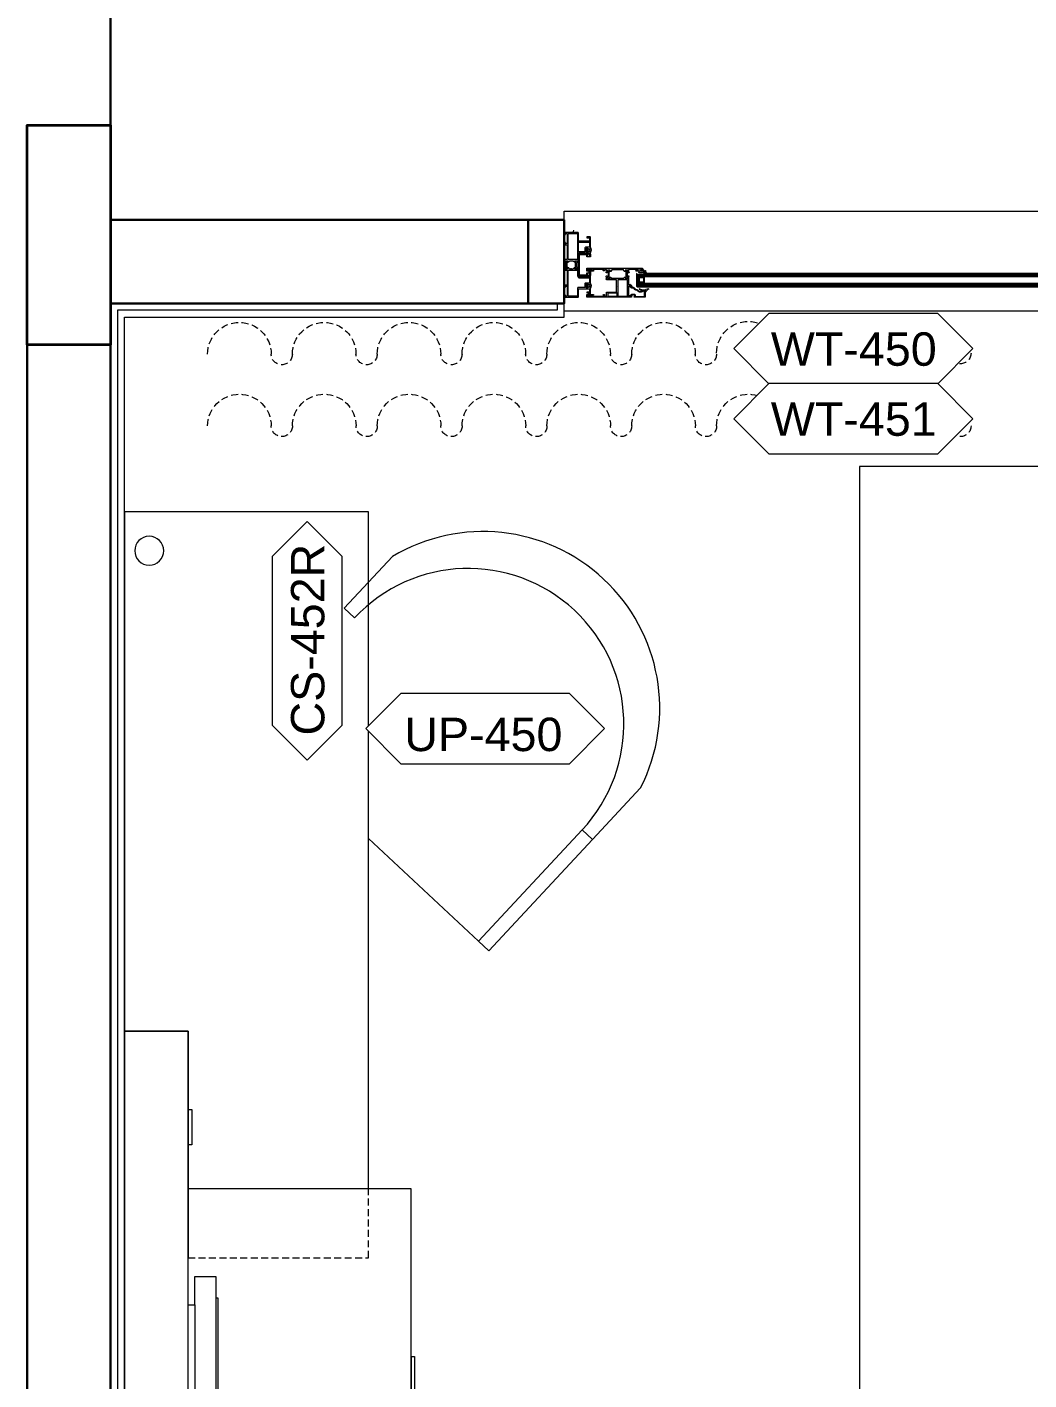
# Model space of a CAD drawing. Header units: centimetres. Extents: x 118932 to 154602, y -32682 to -23521.
# Drawn here: x 139413.2 to 139593.2, y -25455.5 to -25212.3 of the extents above; entities that cross this region are included whole.
import ezdxf

# ---------------------------------------------------------------- set-up
doc = ezdxf.new("R2010")
doc.units = ezdxf.units.CM
doc.header["$LTSCALE"] = 50
doc.header["$MEASUREMENT"] = 0
doc.linetypes.add('HIDDEN', pattern=[0.375, 0.25, -0.125])
for name, color, linetype, lineweight, true_color in [('GEN_00_BL_Yazı', 7, 'Continuous', 0, 0x4f5250), ('GEN_01_TA_Kolon', 7, 'Continuous', 35, 0xd05d28), ('GEN_02_TF_Mobilya', 7, 'Continuous', 5, 0x745e3d), ('GEN_02_TF_Pencere', 7, 'Continuous', 9, 0x6093ac), ('GEN_05_ML_Alçıpan_giydirme', 7, 'Continuous', 18, 0x7ebab5), ('GEN_05_ML_Mermer', 7, 'Continuous', 9, 0x9d8692), ('KALACAK DUVARLAR', 7, 'Continuous', 30, 0x005387), ('ÖRÜLECEK DUVARLAR', 7, 'Continuous', 30, 0xfaca30)]:
    doc.layers.add(name, color=color, linetype=linetype, lineweight=lineweight, true_color=true_color)
doc.layers.add('GEN_02_TF_Halı', color=7, linetype='Continuous', lineweight=5, true_color=0x903373, transparency=0.8)
doc.styles.add('Arial_6', font='arial.ttf', dxfattribs={"height": 59.5325})

# ---------------------------------------------------------------- blocks, each defined once
blk = doc.blocks.new('LEVEL 0-1_D BLOK_KOLON')
at = {"layer": 'GEN_01_TA_Kolon'}
blk.add_lwpolyline([(636, 1793.48), (621, 1793.48), (621, 1832.98), (636, 1832.98)], close=True, dxfattribs=at)
blk = doc.blocks.new('KALACAK DUVALAR LEVEL 0 D BLOK')
at = {"layer": 'KALACAK DUVARLAR'}
blk.add_line((-738.5, 1998.38, 0), (-738.5, 2124.41, 0), dxfattribs=at)
at = {"layer": 'KALACAK DUVARLAR', "elevation": 0}
for points in [[(-738.5, 1958.88), (-738.5, 1156.45), (-735.05, 1156.45), (-735.05, 1141.45), (-759, 1141.45), (-759, 1156.45), (-753.5, 1156.45), (-753.5, 1958.88), (-753.5, 1998.38), (-738.5, 1998.38), (-738.5, 1958.88), (-753.5, 1958.88)], [(-738.5, 1981.38), (-663.5, 1981.38), (-663.5, 1966.36), (-738.5, 1966.36)]]:
    blk.add_lwpolyline(points, dxfattribs=at)
blk = doc.blocks.new('P7_')
at = {"layer": 'GEN_02_TF_Pencere', "linetype": 'Continuous'}
for p, q in [((163293.16, -16172.52, 0), (163293.16, -16173.03, 0)), ((163293.18, -16172.52, 0), (163293.18, -16173.03, 0)), ((163293.2, -16172.52, 0), (163293.2, -16173.03, 0)), ((163293.22, -16172.52, 0), (163293.22, -16173.03, 0)), ((163293.24, -16172.52, 0), (163293.24, -16173.03, 0)), ((163293.26, -16172.52, 0), (163293.26, -16173.03, 0)), ((163293.28, -16172.52, 0), (163293.28, -16173.03, 0)), ((163293.3, -16172.52, 0), (163293.3, -16173.03, 0)), ((163293.32, -16172.52, 0), (163293.32, -16173.03, 0)), ((163293.34, -16172.52, 0), (163293.34, -16173.03, 0)), ((163293.36, -16172.52, 0), (163293.36, -16173.03, 0)), ((163293.38, -16172.52, 0), (163293.38, -16173.03, 0)), ((163293.4, -16172.52, 0), (163293.4, -16173.03, 0)), ((163293.42, -16172.52, 0), (163293.42, -16173.03, 0)), ((163293.44, -16172.52, 0), (163293.44, -16173.03, 0)), ((163293.46, -16172.52, 0), (163293.46, -16173.03, 0)), ((163293.16, -16176.92, 0), (163293.16, -16176.41, 0)), ((163293.18, -16176.92, 0), (163293.18, -16176.41, 0)), ((163293.2, -16176.92, 0), (163293.2, -16176.41, 0)), ((163293.22, -16176.92, 0), (163293.22, -16176.41, 0)), ((163293.24, -16176.92, 0), (163293.24, -16176.41, 0)), ((163293.26, -16176.92, 0), (163293.26, -16176.41, 0)), ((163293.28, -16176.92, 0), (163293.28, -16176.41, 0)), ((163293.3, -16176.92, 0), (163293.3, -16176.41, 0)), ((163293.32, -16176.92, 0), (163293.32, -16176.41, 0)), ((163293.34, -16176.92, 0), (163293.34, -16176.41, 0)), ((163293.36, -16176.92, 0), (163293.36, -16176.41, 0)), ((163293.38, -16176.92, 0), (163293.38, -16176.41, 0)), ((163293.4, -16176.92, 0), (163293.4, -16176.41, 0)), ((163293.42, -16176.92, 0), (163293.42, -16176.41, 0)), ((163293.44, -16176.92, 0), (163293.44, -16176.41, 0)), ((163293.46, -16176.92, 0), (163293.46, -16176.41, 0))]:
    blk.add_line(p, q, dxfattribs=at)
at = {"layer": 'GEN_02_TF_Pencere'}
for p, q in [((163301.79, -16173.07, 0), (163301.84, -16173.02, 0)), ((163301.79, -16173.57, 0), (163301.79, -16173.07, 0)), ((163301.79, -16173.22, 0), (163382.72, -16173.22, 0)), ((163301.79, -16173.32, 0), (163382.72, -16173.32, 0)), ((163301.79, -16173.42, 0), (163382.72, -16173.42, 0)), ((163301.79, -16173.52, 0), (163382.72, -16173.52, 0)), ((163301.84, -16173.62, 0), (163301.79, -16173.57, 0)), ((163302.1, -16172.65, 0), (163302.1, -16172.9, 0)), ((163302.11, -16172.94, 0), (163302.14, -16173, 0)), ((163302.52, -16172.62, 0), (163302.13, -16172.63, 0)), ((163302.21, -16173, 0), (163302.27, -16172.86, 0)), ((163302.33, -16172.86, 0), (163302.38, -16173, 0)), ((163302.62, -16172.34, 0), (163302.46, -16172.45, 0)), ((163302.46, -16173, 0), (163302.53, -16172.86, 0)), ((163302.48, -16172.51, 0), (163302.52, -16172.51, 0)), ((163302.52, -16172.51, 0), (163302.52, -16172.62, 0)), ((163302.59, -16172.86, 0), (163302.64, -16173, 0)), ((163302.6, -16172.6, 0), (163302.6, -16172.44, 0)), ((163302.87, -16172.34, 0), (163302.62, -16172.34, 0)), ((163302.63, -16172.41, 0), (163302.86, -16172.41, 0)), ((163302.86, -16172.62, 0), (163302.63, -16172.62, 0)), ((163302.72, -16173, 0), (163302.8, -16172.86, 0)), ((163302.85, -16172.86, 0), (163302.89, -16172.96, 0)), ((163303.03, -16172.45, 0), (163302.87, -16172.34, 0)), ((163302.88, -16172.62, 0), (163302.88, -16172.62, 0)), ((163302.89, -16172.44, 0), (163302.89, -16172.6, 0)), ((163302.89, -16172.96, 0), (163302.89, -16172.96, 0)), ((163302.93, -16172.83, 0), (163302.93, -16172.81, 0)), ((163302.93, -16172.83, 0), (163302.93, -16172.83, 0)), ((163302.97, -16172.62, 0), (163302.97, -16172.51, 0)), ((163302.97, -16172.51, 0), (163303.01, -16172.51, 0)), ((163303.27, -16172.62, 0), (163302.97, -16172.62, 0)), ((163302.99, -16173.01, 0), (163303.24, -16173.01, 0)), ((163303.03, -16172.72, 0), (163303.22, -16172.72, 0)), ((163303.22, -16172.92, 0), (163303.03, -16172.92, 0)), ((163303.3, -16172.54, 0), (163303.3, -16172.6, 0)), ((163303.32, -16172.81, 0), (163303.32, -16172.83, 0)), ((163303.4, -16172.97, 0), (163303.61, -16173.17, 0)), ((163303.66, -16173.13, 0), (163303.48, -16172.91, 0)), ((163303.57, -16173.02, 0), (163382.67, -16173.02, 0)), ((163303.66, -16173.12, 0), (163382.72, -16173.12, 0)), ((163302.16, -16173.62, 0), (163301.79, -16173.62, 0)), ((163301.79, -16173.62, 0), (163301.79, -16174.82, 0)), ((163301.79, -16174.82, 0), (163301.79, -16173.62, 0)), ((163301.79, -16174.87, 0), (163301.84, -16174.82, 0)), ((163301.79, -16174.82, 0), (163302.16, -16174.82, 0)), ((163301.79, -16174.82, 0), (163301.79, -16174.82, 0)), ((163301.79, -16175.37, 0), (163301.79, -16174.87, 0)), ((163301.79, -16174.92, 0), (163382.72, -16174.92, 0)), ((163301.79, -16175.02, 0), (163382.72, -16175.02, 0)), ((163301.79, -16175.12, 0), (163382.72, -16175.12, 0)), ((163301.79, -16175.22, 0), (163382.72, -16175.22, 0)), ((163301.79, -16175.32, 0), (163382.72, -16175.32, 0)), ((163301.84, -16175.42, 0), (163301.79, -16175.37, 0)), ((163301.83, -16174.82, 0), (163301.83, -16173.62, 0)), ((163301.84, -16175.42, 0), (163382.67, -16175.42, 0)), ((163301.87, -16174.82, 0), (163301.87, -16173.62, 0)), ((163301.91, -16174.82, 0), (163301.91, -16173.62, 0)), ((163301.95, -16174.82, 0), (163301.95, -16173.62, 0)), ((163301.99, -16174.82, 0), (163301.99, -16173.62, 0)), ((163302.01, -16173.77, 0), (163302.16, -16173.62, 0)), ((163302.01, -16174.67, 0), (163302.01, -16173.77, 0)), ((163302.16, -16174.82, 0), (163302.01, -16174.67, 0)), ((163302.03, -16173.75, 0), (163302.03, -16173.62, 0)), ((163302.03, -16174.82, 0), (163302.03, -16174.68, 0)), ((163302.07, -16173.71, 0), (163302.07, -16173.62, 0)), ((163302.07, -16174.82, 0), (163302.07, -16174.72, 0)), ((163302.09, -16173.8, 0), (163302.24, -16173.65, 0)), ((163302.09, -16174.64, 0), (163302.09, -16173.8, 0)), ((163302.24, -16174.79, 0), (163302.09, -16174.64, 0)), ((163302.11, -16173.67, 0), (163302.11, -16173.62, 0)), ((163302.11, -16174.82, 0), (163302.11, -16174.76, 0)), ((163302.15, -16173.63, 0), (163302.15, -16173.62, 0)), ((163302.15, -16174.82, 0), (163302.15, -16174.8, 0)), ((163302.16, -16173.62, 0), (163382.34, -16173.62, 0)), ((163302.16, -16174.82, 0), (163382.34, -16174.82, 0)), ((163302.24, -16173.65, 0), (163303.09, -16173.65, 0)), ((163302.24, -16173.9, 0), (163302.34, -16173.8, 0)), ((163302.24, -16174.54, 0), (163302.24, -16173.9, 0)), ((163302.34, -16174.64, 0), (163302.24, -16174.54, 0)), ((163303.09, -16174.79, 0), (163302.24, -16174.79, 0)), ((163302.24, -16175.82, 0), (163302.25, -16175.82, 0)), ((163302.34, -16173.8, 0), (163302.94, -16173.8, 0)), ((163302.94, -16174.64, 0), (163302.34, -16174.64, 0)), ((163302.94, -16173.8, 0), (163302.94, -16174.64, 0)), ((163303.09, -16173.65, 0), (163303.09, -16174.79, 0)), ((163302.92, -16176.14, 0), (163302.91, -16176.15, 0)), ((163303.24, -16176.13, 0), (163302.97, -16176.13, 0)), ((163303.27, -16176.33, 0), (163303.27, -16176.15, 0)), ((163303.33, -16176.36, 0), (163303.3, -16176.36, 0)), ((163303.3, -16176.36, 0), (163303.3, -16176.36, 0))]:
    blk.add_line(p, q, dxfattribs=at)
at = {"layer": 'GEN_02_TF_Pencere', "extrusion": (0, 0, -1), "elevation": 0}
for points in [[(-163289.22, -16167.88), (-163289.22, -16170.51, 0.414214), (-163289.19, -16170.54), (-163288.75, -16170.54, -0.414214), (-163288.72, -16170.57), (-163288.72, -16170.85), (-163288.72, -16171.01), (-163288.95, -16171.03, -0.957329), (-163288.96, -16170.99, 0.267761), (-163288.94, -16170.98), (-163288.89, -16170.82, 0.843081), (-163288.9, -16170.76), (-163289.35, -16170.76, 0.577366), (-163289.37, -16170.81), (-163289.28, -16170.96, 0.182697), (-163289.27, -16170.97, -0.849744), (-163289.28, -16171.01), (-163289.37, -16171.01, -0.267944), (-163289.63, -16170.86), (-163289.66, -16170.81, 0.267966), (-163289.74, -16170.76), (-163289.83, -16170.76, -1), (-163289.89, -16170.76), (-163289.97, -16170.76, -1), (-163290.03, -16170.76), (-163290.09, -16170.76), (-163290.11, -16170.8), (-163290.13, -16170.76), (-163290.26, -16170.76, 0.267964), (-163290.34, -16170.81), (-163290.37, -16170.86, -0.267944), (-163290.63, -16171.01), (-163290.72, -16171.01, -0.849637), (-163290.73, -16170.97, 0.182928), (-163290.72, -16170.96), (-163290.63, -16170.81, 0.577366), (-163290.65, -16170.76), (-163291.11, -16170.76, 0.843087), (-163291.12, -16170.82), (-163291.06, -16170.98, 0.268123), (-163291.04, -16170.99, -0.957545), (-163291.05, -16171.03), (-163291.35, -16171.01, -0.493156), (-163291.36, -16170.98), (-163291.33, -16170.9, -0.312805), (-163291.31, -16170.88, 0.41134), (-163291.29, -16170.85), (-163291.29, -16169.55, 0.414214), (-163291.49, -16169.35), (-163293.26, -16169.35, 0.414214), (-163293.29, -16169.38), (-163293.24, -16169.52, -0.414214), (-163293.27, -16169.55), (-163293.41, -16169.55, -0.414214), (-163293.44, -16169.52), (-163293.44, -16169.17, -0.399096), (-163293.39, -16169.12), (-163293.01, -16169.1, -0.429495), (-163292.98, -16169.13), (-163292.98, -16169.15, 0.414214), (-163292.93, -16169.2), (-163292.74, -16169.2, 0.414214), (-163292.64, -16169.1), (-163292.64, -16168.6, 0.414214), (-163292.74, -16168.5), (-163292.93, -16168.5, 0.414214), (-163292.98, -16168.55), (-163292.98, -16168.57, -0.429487), (-163293.01, -16168.6), (-163293.39, -16168.58, -0.399104), (-163293.44, -16168.53), (-163293.44, -16166.58, -0.414214), (-163293.34, -16166.48), (-163292.82, -16166.48, -0.414214), (-163292.79, -16166.51), (-163292.79, -16166.6, -0.400696), (-163292.81, -16166.63), (-163293.25, -16166.65, 0.400696), (-163293.28, -16166.68), (-163293.28, -16167.19, 0.414214), (-163293.25, -16167.22), (-163291.32, -16167.22, 0.414214), (-163291.29, -16167.19), (-163291.29, -16165.83, -0.414214), (-163291.14, -16165.68), (-163288.75, -16165.68, -0.414214), (-163288.72, -16165.71), (-163288.72, -16165.93, -0.414214), (-163288.87, -16166.08), (-163288.9, -16166.08, -0.414214), (-163288.92, -16166.06), (-163288.92, -16166.01, -0.36604), (-163288.89, -16165.98, 0.365984), (-163288.87, -16165.95), (-163288.87, -16165.86, 0.414214), (-163288.9, -16165.83), (-163289.01, -16165.83, 0.367429), (-163289.03, -16165.86, -0.364526), (-163289.06, -16165.88), (-163289.19, -16165.88, 0.414214), (-163289.22, -16165.91), (-163289.22, -16166.75), (-163289.25, -16166.78), (-163289.22, -16166.81), (-163289.22, -16167.65, 0.414214), (-163289.19, -16167.68), (-163289.06, -16167.68, -0.364526), (-163289.03, -16167.71, 0.367429), (-163289.01, -16167.73), (-163288.9, -16167.73, 0.414214), (-163288.87, -16167.7), (-163288.87, -16167.61, 0.365984), (-163288.89, -16167.58, -0.36604), (-163288.92, -16167.55), (-163288.92, -16167.5, -0.414214), (-163288.9, -16167.48), (-163288.87, -16167.48, -0.414214), (-163288.72, -16167.63), (-163288.72, -16167.8, -0.414214), (-163288.8, -16167.88), (-163289.22, -16167.88)], [(-163291.29, -16169.12), (-163291.29, -16167.43, 0.414189), (-163291.32, -16167.4), (-163293.23, -16167.4, 0.414238), (-163293.26, -16167.43), (-163293.26, -16168.32, 0.414214), (-163293.23, -16168.35), (-163292.54, -16168.35, -0.414214), (-163292.44, -16168.45), (-163292.44, -16169.05, 0.414214), (-163292.34, -16169.15), (-163291.32, -16169.15, 0.414214), (-163291.29, -16169.12)], [(-163293.44, -16168.41, 0.064394), (-163293.52, -16168.62, 0.064394), (-163293.55, -16168.84, 0.129325), (-163293.44, -16169.27), (-163293.44, -16169.12, -0.399528), (-163293.41, -16169.09), (-163292.99, -16169.07, -0.414214), (-163292.96, -16169.1), (-163292.96, -16169.13, 0.414214), (-163292.93, -16169.16), (-163292.93, -16169.16, 0.295923), (-163292.84, -16169.1, 0.104809), (-163292.78, -16168.84, 0.104809), (-163292.84, -16168.58, 0.295923), (-163292.93, -16168.52), (-163292.93, -16168.52, 0.414214), (-163292.96, -16168.55), (-163292.96, -16168.58, -0.414214), (-163292.99, -16168.61), (-163293.41, -16168.59, -0.399528), (-163293.44, -16168.56), (-163293.44, -16168.41)], [(-163293.29, -16168.7), (-163292.97, -16168.71, -0.337036), (-163292.94, -16168.74, -0.054259), (-163292.93, -16168.84, -0.054259), (-163292.94, -16168.95, -0.337036), (-163292.97, -16168.97), (-163293.29, -16168.99, -0.32284), (-163293.32, -16168.97, -0.093955), (-163293.35, -16168.84, -0.093955), (-163293.32, -16168.72, -0.32284), (-163293.29, -16168.7)], [(-163289.02, -16171.93), (-163289.02, -16171.08, -0.131652), (-163289, -16171.02), (-163288.9, -16170.84), (-163288.9, -16170.8, 0.414214), (-163288.94, -16170.76), (-163289.28, -16170.76, 0.414214), (-163289.32, -16170.8), (-163289.32, -16170.84), (-163289.21, -16171.02, -0.131652), (-163289.2, -16171.08), (-163289.2, -16171.93, -0.131652), (-163289.21, -16171.99), (-163289.32, -16172.17), (-163289.32, -16172.2, 0.414214), (-163289.28, -16172.24), (-163288.94, -16172.24, 0.414214), (-163288.9, -16172.2), (-163288.9, -16172.17), (-163289, -16171.99, -0.131652), (-163289.02, -16171.93)], [(-163290.77, -16171.93), (-163290.77, -16171.08, -0.131652), (-163290.76, -16171.02), (-163290.65, -16170.84), (-163290.65, -16170.8, 0.414214), (-163290.69, -16170.76), (-163291.03, -16170.76, 0.414214), (-163291.07, -16170.8), (-163291.07, -16170.84), (-163290.97, -16171.02, -0.131652), (-163290.95, -16171.08), (-163290.95, -16171.93, -0.131652), (-163290.97, -16171.99), (-163291.07, -16172.17), (-163291.07, -16172.2, 0.414214), (-163291.03, -16172.24), (-163290.69, -16172.24, 0.414214), (-163290.65, -16172.2), (-163290.65, -16172.17), (-163290.76, -16171.99, -0.131652), (-163290.77, -16171.93)], [(-163292.78, -16169.39, 0.198912), (-163292.79, -16169.37, 0.198912), (-163292.81, -16169.36), (-163293.22, -16169.36, 0.518649), (-163293.25, -16169.4), (-163293.21, -16169.52, -0.518649), (-163293.24, -16169.56), (-163293.4, -16169.56, 0.414214), (-163293.43, -16169.59), (-163293.43, -16170.05, 0.414214), (-163293.4, -16170.08), (-163292.81, -16170.08, 0.414214), (-163292.78, -16170.05), (-163292.78, -16169.71), (-163291.43, -16169.71), (-163291.43, -16171.49), (-163291.43, -16173.28), (-163292.78, -16173.28), (-163292.78, -16172.94, 0.414214), (-163292.81, -16172.91), (-163293.4, -16172.91, 0.414214), (-163293.43, -16172.94), (-163293.43, -16173.4, 0.414214), (-163293.4, -16173.43), (-163293.24, -16173.43, -0.518649), (-163293.21, -16173.47), (-163293.25, -16173.59, 0.518649), (-163293.22, -16173.63), (-163292.81, -16173.63, 0.414214), (-163292.78, -16173.6), (-163292.78, -16173.43, -0.414214), (-163292.75, -16173.4), (-163291.34, -16173.4, 0.414214), (-163291.31, -16173.37), (-163291.31, -16171.49), (-163291.31, -16169.62, 0.414214), (-163291.34, -16169.59), (-163292.75, -16169.59, -0.414214), (-163292.78, -16169.56), (-163292.78, -16169.39)], [(-163292.89, -16169.49, -0.190395), (-163292.88, -16169.51), (-163292.88, -16169.95, -0.414214), (-163292.91, -16169.98), (-163293.3, -16169.98, -0.414214), (-163293.33, -16169.95), (-163293.33, -16169.69, -0.414214), (-163293.3, -16169.66), (-163293.26, -16169.66, 0.505029), (-163293.12, -16169.47), (-163292.91, -16169.48, -0.190395), (-163292.89, -16169.49)], [(-163288.75, -16177.33), (-163291.14, -16177.33, -0.414214), (-163291.29, -16177.18), (-163291.29, -16175.81, 0.414214), (-163291.32, -16175.78), (-163293.25, -16175.78, 0.414214), (-163293.28, -16175.81), (-163293.28, -16176.32, 0.400696), (-163293.25, -16176.35), (-163292.81, -16176.38, -0.400696), (-163292.79, -16176.41), (-163292.79, -16176.5, -0.414214), (-163292.82, -16176.53), (-163293.34, -16176.53, -0.414214), (-163293.44, -16176.43), (-163293.44, -16175.6, -0.399104), (-163293.39, -16175.55), (-163293.01, -16175.53, -0.429487), (-163292.98, -16175.56), (-163292.98, -16175.58, 0.414214), (-163292.93, -16175.63), (-163292.74, -16175.63, 0.414214), (-163292.64, -16175.53), (-163292.64, -16175.03, 0.414214), (-163292.74, -16174.93), (-163292.93, -16174.93, 0.414214), (-163292.98, -16174.98), (-163292.98, -16175, -0.429495), (-163293.01, -16175.03), (-163293.39, -16175.02, -0.399096), (-163293.44, -16174.97), (-163293.44, -16173.49, -0.414214), (-163293.41, -16173.46), (-163293.27, -16173.46, -0.518649), (-163293.24, -16173.5), (-163293.28, -16173.62, 0.518649), (-163293.25, -16173.66), (-163291.49, -16173.66, 0.414214), (-163291.29, -16173.46), (-163291.29, -16172.16, 0.41134), (-163291.31, -16172.13, -0.312805), (-163291.33, -16172.11), (-163291.36, -16172.03, -0.493156), (-163291.35, -16172), (-163291.05, -16171.98, -0.957545), (-163291.04, -16172.02, 0.268123), (-163291.06, -16172.03), (-163291.12, -16172.19, 0.843087), (-163291.11, -16172.25), (-163290.65, -16172.25, 0.577366), (-163290.63, -16172.2), (-163290.72, -16172.04, 0.182928), (-163290.73, -16172.03, -0.849637), (-163290.72, -16172), (-163290.63, -16172, -0.267944), (-163290.37, -16172.15), (-163290.34, -16172.2, 0.267964), (-163290.26, -16172.25), (-163290.13, -16172.25), (-163290.11, -16172.21), (-163290.09, -16172.25), (-163290.03, -16172.25, -1), (-163289.97, -16172.25), (-163289.89, -16172.25, -1), (-163289.83, -16172.25), (-163289.74, -16172.25, 0.267966), (-163289.66, -16172.2), (-163289.63, -16172.15, -0.267944), (-163289.37, -16172), (-163289.28, -16172, -0.849744), (-163289.27, -16172.03, 0.182697), (-163289.28, -16172.04), (-163289.37, -16172.2, 0.577366), (-163289.35, -16172.25), (-163288.9, -16172.25, 0.843081), (-163288.89, -16172.19), (-163288.94, -16172.03, 0.267761), (-163288.96, -16172.02, -0.957329), (-163288.95, -16171.98), (-163288.72, -16172), (-163288.72, -16172.16), (-163288.72, -16172.43, -0.414214), (-163288.75, -16172.46), (-163289.19, -16172.46, 0.414214), (-163289.22, -16172.49), (-163289.22, -16175.13), (-163288.8, -16175.13, -0.414214), (-163288.72, -16175.21), (-163288.72, -16175.38, -0.414214), (-163288.87, -16175.53), (-163288.9, -16175.53, -0.414214), (-163288.92, -16175.51), (-163288.92, -16175.45, -0.36604), (-163288.89, -16175.42, 0.365984), (-163288.87, -16175.4), (-163288.87, -16175.31, 0.414214), (-163288.9, -16175.28), (-163289.01, -16175.28, 0.367429), (-163289.03, -16175.3, -0.364526), (-163289.06, -16175.33), (-163289.19, -16175.33, 0.414214), (-163289.22, -16175.36), (-163289.22, -16176.2), (-163289.25, -16176.23), (-163289.22, -16176.26), (-163289.22, -16177.1, 0.414214), (-163289.19, -16177.13), (-163289.06, -16177.13, -0.364526), (-163289.03, -16177.15, 0.367429), (-163289.01, -16177.18), (-163288.9, -16177.18, 0.414214), (-163288.87, -16177.15), (-163288.87, -16177.06, 0.365984), (-163288.89, -16177.03, -0.36604), (-163288.92, -16177), (-163288.92, -16176.95, -0.414214), (-163288.9, -16176.93), (-163288.87, -16176.93, -0.414214), (-163288.72, -16177.08), (-163288.72, -16177.3, -0.414214), (-163288.75, -16177.33)], [(-163291.11, -16177.15), (-163289.4, -16177.15), (-163289.4, -16172.46), (-163291.11, -16172.46), (-163291.11, -16173.46, -0.414214), (-163291.49, -16173.84), (-163293.23, -16173.84, 0.414214), (-163293.26, -16173.87), (-163293.26, -16174.75, 0.414214), (-163293.23, -16174.78), (-163292.54, -16174.78, -0.414214), (-163292.44, -16174.88), (-163292.44, -16175.48, 0.414214), (-163292.34, -16175.58), (-163291.21, -16175.58, -0.414214), (-163291.11, -16175.68), (-163291.11, -16177.15)], [(-163292.82, -16172.12), (-163302.76, -16172.12, 0.414214), (-163302.79, -16172.15), (-163302.79, -16172.59, 0.414214), (-163302.76, -16172.62), (-163302.56, -16172.62, 0.414214), (-163302.49, -16172.55, 0.414214), (-163302.52, -16172.52), (-163302.6, -16172.52, -0.414214), (-163302.65, -16172.47), (-163302.65, -16172.35, -0.414214), (-163302.6, -16172.3), (-163301.93, -16172.3, -0.414214), (-163301.88, -16172.35), (-163301.88, -16172.47, -0.414214), (-163301.93, -16172.52), (-163302.01, -16172.52, 0.414214), (-163302.04, -16172.55, 0.414214), (-163301.97, -16172.62), (-163301.66, -16172.62, 0.414214), (-163301.61, -16172.57), (-163301.61, -16172.55, 0.414214), (-163301.64, -16172.52), (-163301.71, -16172.52, -0.414214), (-163301.74, -16172.49), (-163301.74, -16172.32), (-163300.32, -16172.32, -0.414214), (-163300.29, -16172.35), (-163300.29, -16172.62), (-163300.36, -16172.88, 0.700075), (-163300.25, -16172.95), (-163300.23, -16172.94), (-163300.06, -16172.77, 0.617785), (-163300.07, -16172.71, -0.283333), (-163300.1, -16172.69), (-163300.15, -16172.5), (-163300.15, -16172.48, -0.673162), (-163300.1, -16172.46, 0.202354), (-163300.07, -16172.47), (-163299.69, -16172.47, -0.415901), (-163299.66, -16172.5), (-163299.66, -16172.52, -0.137872), (-163299.66, -16172.54), (-163299.76, -16172.69, 0.585714), (-163299.74, -16172.72), (-163299.6, -16172.72, 0.30109), (-163299.51, -16172.67), (-163299.35, -16172.41, -0.261413), (-163299.27, -16172.37), (-163298.44, -16172.37), (-163298.42, -16172.4), (-163298.4, -16172.37), (-163298.34, -16172.37, 1), (-163298.28, -16172.37), (-163298.2, -16172.37, 1), (-163298.14, -16172.37), (-163297.35, -16172.37, -0.261413), (-163297.27, -16172.41), (-163297.11, -16172.67, 0.261381), (-163297.03, -16172.72), (-163296.88, -16172.72, 0.585524), (-163296.87, -16172.69), (-163296.96, -16172.54, -0.137707), (-163296.96, -16172.52), (-163296.96, -16172.5, -0.414214), (-163296.93, -16172.47), (-163296.55, -16172.47, 0.202488), (-163296.52, -16172.46, -0.673126), (-163296.47, -16172.48), (-163296.47, -16172.5), (-163296.52, -16172.69, -0.283536), (-163296.55, -16172.71, 0.617796), (-163296.56, -16172.77), (-163296.39, -16172.94), (-163296.37, -16172.95, 0.700399), (-163296.27, -16172.88), (-163296.34, -16172.62), (-163296.34, -16172.35, -0.414214), (-163296.31, -16172.32), (-163295.99, -16172.32, -0.414214), (-163295.96, -16172.35), (-163295.96, -16172.56, 0.414214), (-163295.93, -16172.59), (-163295.77, -16172.59, 0.414214), (-163295.74, -16172.56), (-163295.74, -16172.5, 0.414214), (-163295.77, -16172.47), (-163295.84, -16172.47), (-163295.84, -16172.32), (-163293.84, -16172.32), (-163293.84, -16172.47), (-163293.94, -16172.47, 0.414214), (-163293.97, -16172.5), (-163293.97, -16172.57, 0.414214), (-163293.92, -16172.62), (-163293.61, -16172.62, 0.414214), (-163293.54, -16172.55, 0.414214), (-163293.57, -16172.52), (-163293.65, -16172.52, -0.414214), (-163293.7, -16172.47), (-163293.7, -16172.35, -0.414214), (-163293.65, -16172.3), (-163292.98, -16172.3, -0.414214), (-163292.93, -16172.35), (-163292.93, -16172.47, -0.414214), (-163292.98, -16172.52), (-163293.06, -16172.52, 0.414214), (-163293.09, -16172.55, 0.414214), (-163293.02, -16172.62), (-163292.82, -16172.62, 0.414214), (-163292.79, -16172.59), (-163292.79, -16172.15, 0.414214), (-163292.82, -16172.12)], [(-163300.76, -16177.32), (-163292.82, -16177.33, 0.198912), (-163292.79, -16177.32, 0.198912), (-163292.79, -16177.3), (-163292.79, -16176.86, 0.414214), (-163292.82, -16176.83), (-163293.02, -16176.82, 0.414214), (-163293.09, -16176.89, 0.414214), (-163293.06, -16176.93), (-163292.98, -16176.93, -0.414214), (-163292.93, -16176.97), (-163292.93, -16177.1, -0.414214), (-163292.98, -16177.15), (-163293.65, -16177.14, -0.414214), (-163293.7, -16177.09), (-163293.7, -16176.97, -0.414214), (-163293.65, -16176.92), (-163293.57, -16176.92, 0.414214), (-163293.54, -16176.89, 0.414214), (-163293.61, -16176.82), (-163293.92, -16176.82, 0.414214), (-163293.97, -16176.87), (-163293.97, -16176.94, 0.414214), (-163293.94, -16176.97), (-163293.84, -16176.97), (-163293.84, -16177.12), (-163295.84, -16177.12), (-163295.84, -16176.97), (-163295.77, -16176.97, 0.414214), (-163295.74, -16176.94), (-163295.74, -16176.88, 0.414214), (-163295.77, -16176.85), (-163295.93, -16176.85, 0.414214), (-163295.96, -16176.88), (-163295.96, -16177.09, -0.414214), (-163295.99, -16177.12), (-163296.34, -16177.12), (-163296.33, -16176.42, 0.414213), (-163296.36, -16176.39), (-163298.13, -16176.39), (-163298.13, -16175.31), (-163298.16, -16175.28), (-163298.13, -16175.25), (-163298.13, -16174.17), (-163296.38, -16174.17, 0.414277), (-163296.28, -16174.07), (-163296.28, -16174.04, 0.339312), (-163296.3, -16174.02), (-163296.32, -16174.01, -0.339802), (-163296.33, -16173.99), (-163296.33, -16173.81), (-163296.26, -16173.55, 0.700085), (-163296.37, -16173.47), (-163296.39, -16173.48), (-163296.56, -16173.66, 0.617948), (-163296.54, -16173.72, -0.283637), (-163296.52, -16173.74), (-163296.47, -16173.92), (-163296.47, -16173.94, -0.673161), (-163296.52, -16173.96, 0.202488), (-163296.54, -16173.95), (-163296.93, -16173.95, -0.414214), (-163296.96, -16173.92), (-163296.96, -16173.9, -0.137872), (-163296.96, -16173.89), (-163296.86, -16173.73, 0.585524), (-163296.88, -16173.7), (-163297.02, -16173.7, 0.261413), (-163297.11, -16173.75), (-163297.18, -16173.87, -0.261413), (-163297.27, -16173.92), (-163298.18, -16173.92), (-163299.35, -16173.92, -0.261413), (-163299.43, -16173.87), (-163299.51, -16173.75, 0.261413), (-163299.59, -16173.7), (-163299.74, -16173.7, 0.585524), (-163299.75, -16173.73), (-163299.66, -16173.88, -0.137872), (-163299.66, -16173.9), (-163299.66, -16173.92, -0.414214), (-163299.69, -16173.95), (-163300.07, -16173.95, 0.202488), (-163300.09, -16173.96, -0.673161), (-163300.15, -16173.94), (-163300.15, -16173.92), (-163300.09, -16173.74, -0.283637), (-163300.07, -16173.71, 0.617948), (-163300.06, -16173.65), (-163300.23, -16173.48), (-163300.25, -16173.47, 0.700085), (-163300.35, -16173.54), (-163300.28, -16173.8), (-163300.28, -16175.09, -0.414214), (-163300.31, -16175.12), (-163300.45, -16175.12, -0.414214), (-163300.48, -16175.09), (-163300.48, -16175, 0.463003), (-163300.52, -16174.97, 0.372825), (-163300.6, -16175.07), (-163300.6, -16175.09, -0.414214), (-163300.63, -16175.12), (-163300.7, -16175.12, 0.414214), (-163300.78, -16175.2), (-163300.78, -16175.37, 0.414214), (-163300.63, -16175.52), (-163300.61, -16175.52, 0.414214), (-163300.58, -16175.49), (-163300.58, -16175.45, 0.380812), (-163300.61, -16175.42, -0.365977), (-163300.63, -16175.39), (-163300.63, -16175.3, -0.414214), (-163300.6, -16175.27), (-163300.49, -16175.27, -0.365977), (-163300.46, -16175.3, 0.369187), (-163300.44, -16175.32), (-163300.31, -16175.32, -0.414214), (-163300.28, -16175.35), (-163300.28, -16176.19), (-163300.25, -16176.22), (-163300.28, -16176.25), (-163300.29, -16177.09, -0.414214), (-163300.32, -16177.12), (-163300.44, -16177.12, 0.365995), (-163300.47, -16177.15, -0.365977), (-163300.5, -16177.17), (-163300.61, -16177.17, -0.414214), (-163300.64, -16177.14), (-163300.64, -16177.05, -0.374045), (-163300.61, -16177.02, 0.366034), (-163300.59, -16176.99), (-163300.59, -16176.95, 0.414214), (-163300.62, -16176.92), (-163300.64, -16176.92, 0.414214), (-163300.79, -16177.07), (-163300.79, -16177.29, 0.414214), (-163300.76, -16177.32)], [(-163292.88, -16173.04), (-163292.88, -16173.48, -0.395113), (-163292.91, -16173.51), (-163293.12, -16173.52, 0.505029), (-163293.26, -16173.33), (-163293.3, -16173.33, -0.414214), (-163293.33, -16173.3), (-163293.33, -16173.04, -0.414214), (-163293.3, -16173.01), (-163292.91, -16173.01, -0.414214), (-163292.88, -16173.04)], [(-163296.82, -16173.64), (-163296.82, -16172.79, 0.131653), (-163296.84, -16172.73), (-163296.94, -16172.55), (-163296.94, -16172.51, -0.414213), (-163296.9, -16172.47), (-163296.56, -16172.47, -0.414214), (-163296.52, -16172.51), (-163296.52, -16172.55), (-163296.62, -16172.73, 0.131652), (-163296.64, -16172.79), (-163296.64, -16173.64, 0.131652), (-163296.62, -16173.7), (-163296.52, -16173.88), (-163296.52, -16173.91, -0.414214), (-163296.56, -16173.95), (-163296.9, -16173.95, -0.414213), (-163296.94, -16173.91), (-163296.94, -16173.88), (-163296.84, -16173.7, 0.131652), (-163296.82, -16173.64)], [(-163299.82, -16173.63), (-163299.82, -16172.79, -0.131653), (-163299.8, -16172.73), (-163299.7, -16172.55), (-163299.7, -16172.51, 0.414213), (-163299.74, -16172.47), (-163300.08, -16172.47, 0.414214), (-163300.12, -16172.51), (-163300.12, -16172.55), (-163300.01, -16172.73, -0.131652), (-163300, -16172.79), (-163300, -16173.63, -0.131652), (-163300.01, -16173.69), (-163300.12, -16173.87), (-163300.12, -16173.91, 0.414214), (-163300.08, -16173.95), (-163299.74, -16173.95, 0.414213), (-163299.7, -16173.91), (-163299.7, -16173.87), (-163299.8, -16173.69, -0.131652), (-163299.82, -16173.63)], [(-163293.44, -16174.85, 0.064394), (-163293.52, -16175.06, 0.064394), (-163293.55, -16175.28, 0.129325), (-163293.44, -16175.71), (-163293.44, -16175.56, -0.399528), (-163293.41, -16175.53), (-163292.99, -16175.51, -0.414214), (-163292.96, -16175.54), (-163292.96, -16175.57, 0.414214), (-163292.93, -16175.6), (-163292.93, -16175.6, 0.295923), (-163292.84, -16175.54, 0.104809), (-163292.78, -16175.28, 0.104809), (-163292.84, -16175.02, 0.295923), (-163292.93, -16174.96), (-163292.93, -16174.96, 0.414214), (-163292.96, -16174.99), (-163292.96, -16175.02, -0.414214), (-163292.99, -16175.05), (-163293.41, -16175.03, -0.399528), (-163293.44, -16175), (-163293.44, -16174.85)], [(-163293.29, -16175.13), (-163292.97, -16175.15, -0.337036), (-163292.94, -16175.17, -0.054259), (-163292.93, -16175.28, -0.054259), (-163292.94, -16175.38, -0.337036), (-163292.97, -16175.41), (-163293.29, -16175.42, -0.32284), (-163293.32, -16175.4, -0.093955), (-163293.35, -16175.28, -0.093955), (-163293.32, -16175.15, -0.32284), (-163293.29, -16175.13)], [(-163303.24, -16177.33), (-163301.32, -16177.33, 0.41421), (-163301.29, -16177.3), (-163301.29, -16177.24, 0.41421), (-163301.32, -16177.21), (-163301.34, -16177.21), (-163301.34, -16176.91), (-163301.07, -16176.91), (-163301.04, -16176.94, 0.414213), (-163301, -16176.95), (-163300.83, -16176.85, 0.767327), (-163300.85, -16176.79), (-163301.36, -16176.79, 0.414213), (-163301.46, -16176.89), (-163301.46, -16177.16, -0.414213), (-163301.51, -16177.21), (-163303.1, -16177.21, -0.414213), (-163303.15, -16177.16), (-163303.15, -16176.3, -0.414213), (-163303.1, -16176.25), (-163303.04, -16176.25, -0.127549), (-163303.01, -16176.25, 0.13898), (-163302.41, -16176.39), (-163302.27, -16176.39, 0.215322), (-163302.03, -16176.29, -0.168624), (-163301.57, -16176.03, 0.197358), (-163301.36, -16175.9), (-163301.26, -16175.74, -0.244575), (-163301.11, -16175.67), (-163300.83, -16175.67, 0.767327), (-163300.8, -16175.56), (-163301, -16175.45, 0.577351), (-163301.05, -16175.48), (-163301.05, -16175.55), (-163301.11, -16175.55, 0.244575), (-163301.35, -16175.67), (-163301.46, -16175.83, -0.197358), (-163301.59, -16175.91, 0.168624), (-163302.12, -16176.21, -0.215322), (-163302.27, -16176.27), (-163302.51, -16176.27, -0.114883), (-163302.95, -16176.15, 0.126996), (-163303.05, -16176.13), (-163303.24, -16176.13, 0.414213), (-163303.27, -16176.16), (-163303.27, -16177.3, 0.414213), (-163303.24, -16177.33)], [(-163298.21, -16176.6, -0.198912), (-163298.19, -16176.59), (-163296.57, -16176.59, -0.414214), (-163296.54, -16176.62), (-163296.54, -16177.09, -0.414214), (-163296.57, -16177.12), (-163298.19, -16177.12, -0.414214), (-163298.22, -16177.09), (-163298.22, -16176.62, -0.198912), (-163298.21, -16176.6)]]:
    blk.add_lwpolyline(points, format="xyb", close=True, dxfattribs=at)
for points in [[(-163289.4, -16170.54), (-163289.4, -16165.86), (-163291.11, -16165.86), (-163291.11, -16170.54), (-163289.4, -16170.54)], [(-163298.38, -16177.12), (-163300.09, -16177.12), (-163300.08, -16174.17), (-163298.37, -16174.17), (-163298.38, -16177.12)]]:
    blk.add_lwpolyline(points, close=True, dxfattribs=at)
at = {"layer": 'GEN_02_TF_Pencere', "linetype": 'Continuous', "elevation": 0}
for points in [[(163293.65, -16172.52), (163292.97, -16172.52), (163292.97, -16172.43), (163293.65, -16172.43), (163293.65, -16172.52)], [(163292.97, -16176.92), (163293.65, -16176.92), (163293.65, -16177.01), (163292.97, -16177.01), (163292.97, -16176.92)]]:
    blk.add_lwpolyline(points, close=True, dxfattribs=at)
at = {"layer": 'GEN_02_TF_Pencere'}
blk.add_arc((163290.64, -16165.48, 0), 0.332, 142.1442, 217.8558, dxfattribs=at)
at = {"layer": 'GEN_02_TF_Pencere', "extrusion": (0, 0, -1)}
for centre, major_axis, start_param, end_param in [((163302.13, -16172.65, 0), (0.03, 0), 3.140437, 4.711235), ((163302.2, -16172.9, 0), (0.1, 0), 2.680578, 3.140437), ((163302.18, -16172.98, 0), (-0.0413, 0), 3.504733, 5.82217), ((163302.3, -16172.87, 0), (0.03, 0), 3.490789, 5.931679), ((163302.42, -16172.98, 0), (0.0413, 0), 0.458704, 2.776141), ((163302.48, -16172.48, 0), (-0.04, 0), 4.711234, 7.229163), ((163302.56, -16172.87, 0), (-0.03, 0), 0.487351, 2.788352), ((163302.63, -16172.44, 0), (-0.03, 0), -0.001157, 1.56964), ((163302.63, -16172.6, 0), (-0.03, 0), 4.711232, 6.282029), ((163302.68, -16172.98, 0), (0.0413, 0), 0.458705, 2.776142), ((163302.83, -16172.87, 0), (0.03, 0), 3.628945, 5.929947), ((163302.86, -16172.44, 0), (0.03, 0), 4.711233, 6.282031), ((163302.86, -16172.6, 0), (-0.03, 0), 3.925836, 4.711232), ((163302.86, -16172.6, 0), (-0.03, 0), 3.140439, 3.925836), ((163302.99, -16172.92, 0), (0.1, 0), 2.178997, 2.788351), ((163303.03, -16172.81, 0), (0.1, 0), 3.140436, 4.711234), ((163303.03, -16172.83, 0), (0.1, 0), 1.569641, 3.140438), ((163302.99, -16172.92, 0), (-0.1, 0), 4.711235, 5.320589), ((163303.01, -16172.47, 0), (0.04, 0), -0.948289, 1.56964), ((163303.22, -16172.81, 0), (0.1, 0), 4.711232, 6.28203), ((163303.22, -16172.83, 0), (-0.1, 0), 3.140436, 4.711234), ((163303.24, -16172.92, 0), (-0.1, 0), 3.745027, 4.711234), ((163303.27, -16172.6, 0), (0.03, 0), -0.001157, 1.56964), ((163303.33, -16172.54, 0), (0.03, 0), 3.140437, 6.105223), ((163303.36, -16173, 0), (0.0509, 0), 3.745027, 5.454025), ((163307.66, -16172.01, 0), (4.34, 0), 2.949895, 3.003759), ((163303.89, -16172.65, 0), (0.5, 0), 2.512106, 2.949893), ((163303.63, -16173.14, 0), (0.0344, 0), -0.614619, 2.340265)]:
    blk.add_ellipse(centre, major_axis=major_axis, ratio=0.881548, start_param=start_param, end_param=end_param, dxfattribs=at)
at = {"layer": 'GEN_02_TF_Pencere'}
for centre, major_axis, start_param, end_param in [((163302.24, -16175.86, 0), (-0.05, 0), -1.570583, 0.325144), ((163304.53, -16173.64, 0), (3.54, 0), 3.990064, 4.134382), ((163302.24, -16175.85, 0), (0.0382, 0), 0.629084, 1.300082), ((163302.79, -16175.23, 0), (-0.88, 0), 0.944914, 1.386057), ((163302.92, -16174.68, 0), (-1.55, 0), 1.378609, 1.866448), ((163305.71, -16183.1, 0), (8.86, 0), 1.777943, 1.838474), ((163304.06, -16176.39, 0), (0.64, 0), 1.805526, 2.955356), ((163303.9, -16175.85, 0), (-0.03, 0), 3.142037, 4.994419), ((163303.9, -16175.85, 0), (0.03, 0), -1.226961, -0.000036), ((163302.76, -16175.94, 0), (-0.286, 0), 0.956763, 2.099792), ((163302.97, -16176.21, 0), (0.1, 0), 1.57081, 2.088079), ((163303.24, -16176.15, 0), (0.03, 0), 0.000001, 1.570795), ((163303.3, -16176.33, 0), (0.03, 0), 3.141594, 4.712388), ((163303.33, -16176.28, 0), (-0.1, 0), 1.570967, 2.940044)]:
    blk.add_ellipse(centre, major_axis=major_axis, ratio=0.839387, start_param=start_param, end_param=end_param, dxfattribs=at)
at = {"layer": 'GEN_05_ML_Mermer', "elevation": 0}
blk.add_lwpolyline([(163483.72, -16179.82), (163288.72, -16179.82), (163288.72, -16161.83), (163483.72, -16161.83)], close=True, dxfattribs=at)
blk = doc.blocks.new('dograma level 0 d blok')
at = {"layer": 'GEN_05_ML_Alçıpan_giydirme', "color": 1}
blk.add_blockref('P7_', (-163759.25, 18146.71, 0), dxfattribs=at)
blk = doc.blocks.new('UP-450_Chair')
at = {"layer": 'GEN_02_TF_Mobilya'}
for p, q in [((-304.8, 200), (-279.4, 200)), ((-304.8, -73), (-304.8, 200)), ((-279.4, 200), (-9.1, 200)), ((-279.4, 200), (-279.4, -73)), ((-279.4, -73), (-304.8, -73)), ((-304.8, -73), (-304.8, -200)), ((304.8, -73), (279.4, -73)), ((304.8, -200), (304.8, -73))]:
    blk.add_line(p, q, dxfattribs=at)
for centre, radius, start, end in [((0, -73), 279.4, 180, 0), ((0, -111.9), 317.3, 196.1288, 343.8712)]:
    blk.add_arc(centre, radius, start, end, dxfattribs=at)
blk = doc.blocks.new('Drapery Nest - Drape-V397-TYPE F')
at = {"layer": 'GEN_02_TF_Mobilya', "linetype": 'HIDDEN'}
for points in [[(0, 95.2, -1), (0, 133.3, 1), (0, 247.6, -1), (0, 285.7, 1), (0, 400, -1), (0, 438.1, 1), (0, 400, -1), (0, 285.7, 1), (0, 247.6, -1), (0, 133.3, 1), (0, 95.2, -1), (0, -19.1, 1)], [(-1.8, -362, -1), (-1.8, -323.9, 1), (-1.8, -209.6, -1), (-1.8, -171.5, 1), (-1.8, -57.2, -1), (-1.8, -19.1, 1), (-1.8, -57.2, -1), (-1.8, -171.5, 1), (-1.8, -209.6, -1), (-1.8, -323.9, 1), (-1.8, -362, -1), (-1.8, -476.3, 1)], [(-1.8, -819.2, -1), (-1.8, -781.1, 1), (-1.8, -666.8, -1), (-1.8, -628.7, 1), (-1.8, -514.4, -1), (-1.8, -476.3, 1), (-1.8, -514.4, -1), (-1.8, -628.7, 1), (-1.8, -666.8, -1), (-1.8, -781.1, 1), (-1.8, -819.2, -1), (-1.8, -933.5, 1)]]:
    blk.add_lwpolyline(points, format="xyb", close=True, dxfattribs=at)
blk = doc.blocks.new('Drapery Nest - Drape-V396-TYPE F')
at = {"layer": 'GEN_02_TF_Mobilya', "linetype": 'HIDDEN'}
for points in [[(0, 95.25, -1), (0, 133.35, 1), (0, 247.65, -1), (0, 285.75, 1), (0, 400.05, -1), (0, 438.15, 1), (0, 400.05, -1), (0, 285.75, 1), (0, 247.65, -1), (0, 133.35, 1), (0, 95.25, -1), (0, -19.05, 1)], [(0, -361.95, -1), (0, -323.85, 1), (0, -209.55, -1), (0, -171.45, 1), (0, -57.15, -1), (0, -19.05, 1), (0, -57.15, -1), (0, -171.45, 1), (0, -209.55, -1), (0, -323.85, 1), (0, -361.95, -1), (0, -476.25, 1)], [(0, -819.15, -1), (0, -781.05, 1), (0, -666.75, -1), (0, -628.65, 1), (0, -514.35, -1), (0, -476.25, 1), (0, -514.35, -1), (0, -628.65, 1), (0, -666.75, -1), (0, -781.05, 1), (0, -819.15, -1), (0, -933.45, 1)]]:
    blk.add_lwpolyline(points, format="xyb", close=True, dxfattribs=at)
blk = doc.blocks.new('EQ-456_TV 50_12554900-TypeF')
at = {"layer": 'GEN_02_TF_Mobilya'}
for p, q in [((520.7, 0), (-406.4, 0)), ((-406.4, 0), (-406.4, -11.9)), ((520.7, -11.9), (520.7, 0)), ((-406.4, -11.9), (-457.2, -11.9)), ((-457.2, -11.9), (-457.2, -50)), ((-406.4, -11.9), (520.7, -11.9)), ((571.5, -11.9), (520.7, -11.9)), ((571.5, -50), (571.5, -11.9)), ((-457.2, -50), (-419.1, -50)), ((-419.1, -50), (-419.1, -53.175)), ((-419.1, -50), (533.4, -50)), ((-419.1, -53.175), (533.4, -53.175)), ((533.4, -53.175), (533.4, -50)), ((533.4, -50), (571.5, -50))]:
    blk.add_line(p, q, dxfattribs=at)
blk = doc.blocks.new('FFE-Tag')
at = {"color": 0}
blk.add_wipeout([(-8.761, 0), (-6.189, 2.572), (6.189, 2.572), (8.761, 0), (6.189, -2.572), (-6.189, -2.572)], dxfattribs=at).dxf.layer = 'GEN_00_BL_Yazı'
at = {"layer": 'GEN_00_BL_Yazı', "color": 0}
for p, q in [((-8.761, 0), (-6.189, 2.572)), ((6.189, 2.572), (-6.189, 2.572)), ((8.761, 0), (6.189, 2.572)), ((-8.761, 0), (-6.189, -2.572)), ((8.761, 0), (6.189, -2.572)), ((-6.189, -2.572), (6.189, -2.572))]:
    blk.add_line(p, q, dxfattribs=at)
blk = doc.blocks.new('CS-452R')
at = {"layer": 'GEN_00_BL_Yazı', "xscale": 2.448801272789173, "yscale": 2.448801272789173, "zscale": 2.448801272789173}
blk.add_blockref('FFE-Tag', (0, 0), dxfattribs=at)
at = {"layer": 'GEN_00_BL_Yazı', "insert": (-17, 2.92), "char_height": 6, "attachment_point": 1, "style": 'Arial_6'}
blk.add_mtext('CS-452R', dxfattribs=at)
blk = doc.blocks.new('*U754')
at = {"layer": 'GEN_02_TF_Mobilya'}
for points in [[(-145.1, 389.3), (-1431, 389.3), (-1431, -10.7), (-145.1, -10.7)], [(-446.8, 396.2), (-728.2, 396.2), (-728.2, 390.4), (-446.8, 390.4)], [(137.5, -125), (-1431, -125), (-1431, -10.7), (137.5, -10.7)], [(-3.2, -4.3), (-66.7, -4.3), (-66.7, -10.7), (-3.2, -10.7)]]:
    blk.add_lwpolyline(points, close=True, dxfattribs=at)
at = {"layer": 'GEN_02_TF_Mobilya', "linetype": 'HIDDEN'}
blk.add_lwpolyline([(-269.5, -10.7), (-269.5, 313.1), (-145.1, 313.1)], dxfattribs=at)
at = {"layer": 'GEN_02_TF_Mobilya'}
blk.add_circle((1001.1, -80.6), 26, dxfattribs=at)
at = {"xscale": -9.99999999999993, "yscale": 9.99999999999993, "zscale": 9.99999999999993, "rotation": 180}
blk.add_blockref('CS-452R', (839, 203.3, 0), dxfattribs=at)
at = {"layer": 'GEN_02_TF_Mobilya'}
blk.add_lwpolyline([(-145.1, 313.1), (1070.9, 313.1), (1070.9, -125), (137.5, -125), (137.5, -10.7), (-269.5, -10.7)], dxfattribs=at)
blk = doc.blocks.new('UP-450')
at = {"layer": 'GEN_00_BL_Yazı', "xscale": 2.448801272789173, "yscale": 2.448801272789173, "zscale": 2.448801272789173}
blk.add_blockref('FFE-Tag', (0, 0), dxfattribs=at)
at = {"layer": 'GEN_00_BL_Yazı', "insert": (-0.32, -1.08), "char_height": 6, "attachment_point": 5, "style": 'Arial_6'}
blk.add_mtext('UP-450', dxfattribs=at)
blk = doc.blocks.new('WT-450_BlackoutCurtains')
at = {"layer": 'GEN_00_BL_Yazı', "xscale": 2.448801272789173, "yscale": 2.448801272789173, "zscale": 2.448801272789173, "rotation": 134.9999999999806}
blk.add_blockref('FFE-Tag', (0, 0), dxfattribs=at)
at = {"layer": 'GEN_00_BL_Yazı', "insert": (8.41, -12.55), "char_height": 6, "width": 35.7298, "attachment_point": 1, "rotation": 135, "style": 'Arial_6'}
blk.add_mtext('WT-450', dxfattribs=at)
blk = doc.blocks.new('WT-451_SheerCurtain')
at = {"layer": 'GEN_00_BL_Yazı', "xscale": 2.448801272789174, "yscale": 2.448801272789174, "zscale": 2.448801272789174, "rotation": 134.9999999999815}
blk.add_blockref('FFE-Tag', (0, 0), dxfattribs=at)
at = {"layer": 'GEN_00_BL_Yazı', "insert": (8.41, -12.55), "char_height": 6, "attachment_point": 1, "rotation": 135, "style": 'Arial_6'}
blk.add_mtext('WT-451', dxfattribs=at)
blk = doc.blocks.new('D blok level 1 tefrişler')
at = {"layer": 'GEN_02_TF_Halı'}
blk.add_lwpolyline([(-1322.16, 1249.64), (-1102.16, 1249.64), (-1102.16, 1749.64), (-1322.16, 1749.64)], close=True, dxfattribs=at)
at = {"rotation": 270}
for name, p, xscale, yscale, zscale in [('Drapery Nest - Drape-V397-TYPE F', (-1345.94, 1769.99), -0.1, 0.1, 0.1), ('Drapery Nest - Drape-V396-TYPE F', (-1345.94, 1756.9), -0.1, 0.1, 0.1), ('*U754', (-1441.71, 1634.37, 0), -0.1000000000000013, 0.1000000000000013, 0.1000000000000007)]:
    blk.add_blockref(name, p, dxfattribs=dict(at, xscale=xscale, yscale=yscale, zscale=zscale))
for name, p, xscale, yscale, zscale, rotation in [('UP-450_Chair', (-1397.42, 1698.02), 0.1000000000000002, 0.1000000000000002, 0.1000000000000002, 136.9776773896948), ('EQ-456_TV 50_12554900-TypeF', (-1442.78, 1558.31), -0.1000000000000024, 0.1000000000000024, 0.1000000000000001, 90)]:
    blk.add_blockref(name, p, dxfattribs=dict(xscale=xscale, yscale=yscale, zscale=zscale, rotation=rotation))
at = {"rotation": 224.9999999999999}
blk.add_blockref('WT-450_BlackoutCurtains', (-1323.27, 1770.8, 0), dxfattribs=at)
blk.add_blockref('UP-450', (-1389.42, 1702.51, 0))
blk.add_blockref('WT-451_SheerCurtain', (-1323.27, 1758.21, 0), dxfattribs=at)
blk = doc.blocks.new('ORULECEK DUVARLEVEL 2 D DBLOK')
at = {"layer": 'ÖRÜLECEK DUVARLAR', "elevation": 0}
blk.add_lwpolyline([(-470.5, 1981.37), (-477, 1981.37), (-477, 1966.34), (-470.5, 1966.34)], close=True, dxfattribs=at)
blk = doc.blocks.new('level 1 d blok duvarlar')
at = {"layer": 'GEN_05_ML_Alçıpan_giydirme', "elevation": 0}
for points in [[(949.16, -116.04), (870.16, -116.04), (870.21, -923.1), (877.71, -923.1), (877.71, -945.97), (862.66, -945.97)], [(950.41, -116.09), (950.41, -117.29), (871.41, -117.29), (871.46, -921.85), (878.96, -921.85), (878.96, -947.22), (862.66, -947.22)], [(862.66, -948.47), (880.21, -948.47), (880.21, -920.6), (872.71, -920.6), (872.66, -118.54), (951.66, -118.54), (951.66, -116.09)]]:
    blk.add_lwpolyline(points, dxfattribs=at)

msp = doc.modelspace()

# ---------------------------------------------------------------- block references
for name, p in [('LEVEL 0-1_D BLOK_KOLON', (138792.17, -27062.94, 0)), ('KALACAK DUVALAR LEVEL 0 D BLOK', (140166.67, -27228.34, 0)), ('dograma level 0 d blok', (139980.2, -27230.27, 0))]:
    msp.add_blockref(name, p)

# ---------------------------------------------------------------- next in the draw order: block references
msp.add_blockref('D blok level 1 tefrişler', (140884.88, -27040.92, 0))

# ---------------------------------------------------------------- next in the draw order: block references
msp.add_blockref('level 1 d blok duvarlar', (138558, -25145.92))
at = {"layer": 'KALACAK DUVARLAR'}
msp.add_blockref('ORULECEK DUVARLEVEL 2 D DBLOK', (139980.17, -27228.33, 0), dxfattribs=at)

doc.saveas('drawing.dxf')
